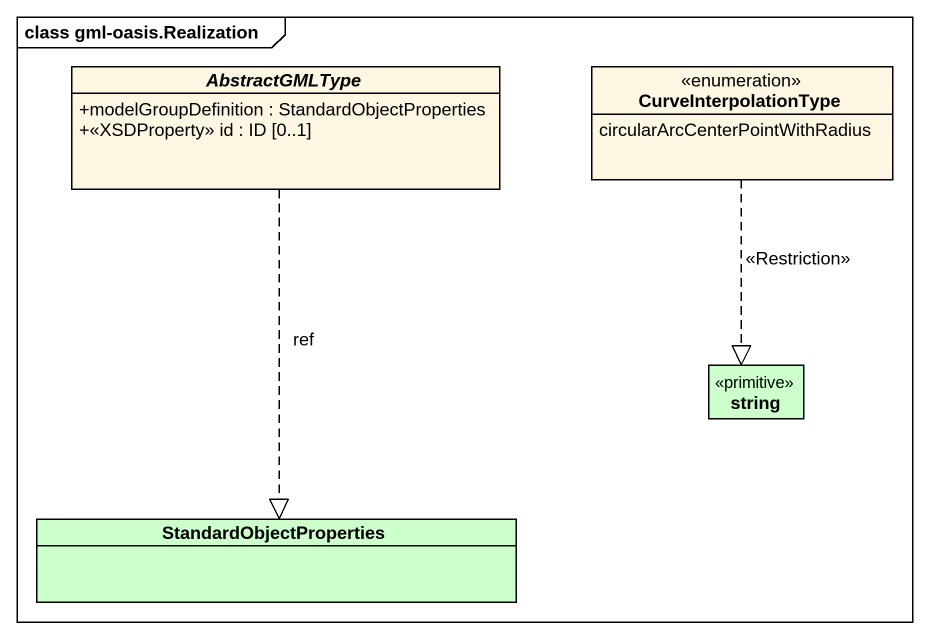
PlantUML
@startuml
mainframe class gml-oasis.Realization
hide circle
hide empty members
skinparam classAttributeIconSize 0
abstract class AbstractGMLType {
  +modelGroupDefinition : StandardObjectProperties
  +<<XSDProperty>> id : ID [0..1]
}
enum CurveInterpolationType {
  circularArcCenterPointWithRadius
}
class string <<primitive>> #CCFFCC
class StandardObjectProperties #CCFFCC
AbstractGMLType ..|> StandardObjectProperties : ref
CurveInterpolationType ..|> string : <<Restriction>>
@enduml
